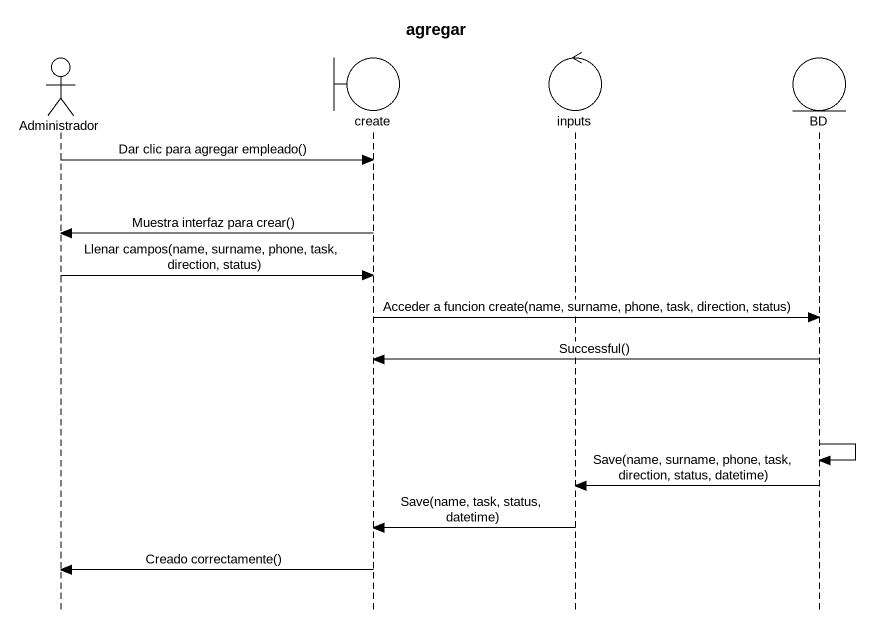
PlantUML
@startuml
title agregar
hide footbox
actor Administrador
boundary "create" as create_
control inputs
entity BD

Administrador -> create_ : Dar clic para agregar empleado()
create_ -> Administrador : Muestra interfaz para crear()
Administrador -> create_ : Llenar campos(name, surname, phone, task, direction, status)
create_ -> BD : Acceder a funcion create(name, surname, phone, task, direction, status)
BD -> create_ : Successful()
BD -> BD
BD -> inputs : Save(name, surname, phone, task, direction, status, datetime)
inputs -> create_ : Save(name, task, status, datetime)
create_ -> Administrador : Creado correctamente()
@enduml
